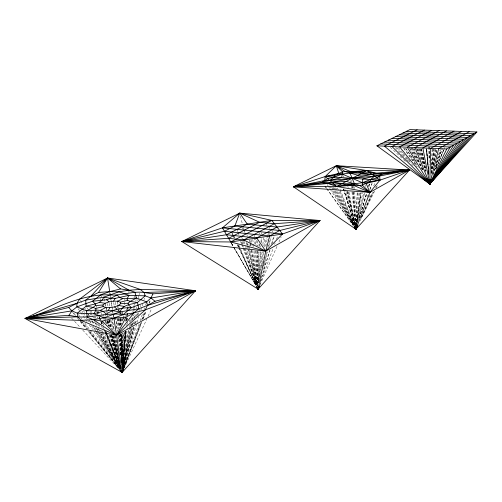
<?xml version="1.0" encoding="UTF-8"?>
<svg xmlns="http://www.w3.org/2000/svg" width="502" height="502" viewBox="0 0 502 502"><rect width="100%" height="100%" fill="white"/><g stroke="black" fill="none" stroke-linecap="round" stroke-linejoin="round"><path stroke-width="0.38" stroke-dasharray="2.51 1.88" d="M122.224 364.634L122.488 333.554M122.595 321.123L122.613 318.789M122.651 314.126L122.676 311.02M122.293 364.603L122.821 333.403M123.04 320.144L123.122 315.463M258.932 251.816L258.241 282.921L258.963 251.853M259.051 246.369L259.139 242.485M259.088 246.413L259.164 243.307M259.377 233.988L259.415 232.432M123.373 333.529L122.356 366.184L123.442 332.813M123.837 318.757L123.931 315.645M124.276 304.758L124.446 299.317M123.894 318.839L123.994 315.739M356.056 226.107L357.154 192.787M356.069 226.082L357.298 192.467M258.48 282.94L260.387 251.929M260.676 247.279L260.77 245.729M261.009 241.851L261.203 238.751M261.486 234.101L261.58 232.552M125.167 332.111L122.45 368.531L124.879 332.086M125.607 321.224L125.713 319.674M125.92 316.574L126.027 315.024M126.341 310.368L126.448 308.818M122.425 368.518L124.929 331.991M258.712 280.543L260.764 251.609M261.379 243.006L261.711 238.312M431.067 165.315L431.507 159.084M431.726 155.965L432.216 148.956M125.977 321.261L126.09 319.711M125.619 331.32L122.488 368.531L125.952 331.264M126.077 325.892L126.203 324.342M126.529 320.464L126.661 318.914M126.924 315.814L127.182 312.715M128.882 292.559L129.014 291.009M356.213 226.082L359.03 192.492M125.713 331.194L122.494 368.518L125.789 331.157M126.648 320.307L127.32 312.533M127.59 309.42L127.853 306.308M126.749 320.263L127.088 316.373M127.157 315.595L127.433 312.482M127.709 309.37L127.979 306.258M126.95 320.395L127.163 318.067M127.954 309.527L128.236 306.421M431.124 169.262L433.006 149.088M122.519 368.543L126.002 331.427M127.088 319.83L127.232 318.287M259.001 280.656L262.119 251.339M262.86 244.392L263.594 237.452M356.294 226.088L359.972 192.567M122.595 368.543L127.238 327.624M127.59 324.537L127.847 322.221M431.092 172.45L433.766 149.332M431.067 173.234L433.979 149.376M259.647 277.6L259.954 275.291M260.061 274.525L263.148 251.446M263.87 246.055L265.006 237.597M266.656 225.285L266.863 223.748M356.69 223.804L360.894 192.906M360.963 192.768L356.696 223.779L361.145 192.818M431.262 173.215L434.6 149.332M128.299 329.971L122.72 368.55L129.29 327.68M129.409 322.259L129.748 319.943M261.486 267.685L261.969 264.623M262.088 263.851L264.021 251.596M264.749 246.997L266.198 237.804M129.409 326.909L129.66 325.371M130.15 322.284L130.765 318.431M134.084 297.611L134.329 296.067M431.569 173.253L435.604 149.439M431.62 173.328L435.749 149.696M122.839 368.562L130.162 327.084M130.294 326.313L130.702 324.01M131.248 320.935L131.926 317.095M132.873 311.717L133.281 309.414M133.419 308.648L133.821 306.339M133.959 305.574L134.229 304.036M265.878 246.231L267.823 235.507M267.961 234.741L268.237 233.21M269.072 228.611L269.354 227.08M356.947 223.879L362.77 192.655M130.84 327.191L122.896 368.575L130.771 328.873M130.984 326.425L131.424 324.123M132.164 320.295L133.193 314.93M133.927 311.096L134.367 308.799M134.517 308.027L134.956 305.731M135.841 301.131L136.136 299.6M131.373 325.817L131.825 323.526M132.584 319.711L133.488 315.124M268.947 234.923L269.248 233.399M433.477 165.698L436.734 149.684M433.521 165.704L436.822 149.69M131.794 328.245L122.99 368.6L131.806 328.352M132.459 325.202L133.124 322.158M133.789 319.109L134.787 314.541M136.117 308.454L136.45 306.929M137.774 300.842L138.276 298.558M138.439 297.793L138.941 295.509M139.104 294.749L139.437 293.224M132.472 325.315L133.137 322.278M133.965 318.475L134.8 314.679M357.48 222.336L364.101 192.561M365.456 186.449L365.795 184.924M123.046 368.625L132.616 327.819M133.501 324.041L134.21 321.016M135.094 317.239L135.979 313.461M263.475 266.292L264.014 264.002M264.19 263.243L266.882 251.816M267.955 247.248L270.107 238.105M357.964 220.905L364.722 192.975M262.841 270.12L267.397 251.853M268.909 245.767L271.187 236.637M272.322 232.068L272.705 230.543M133.727 326.953L123.122 368.619L134.021 326.959M134.498 323.922L135.27 320.891M136.425 316.342L137.197 313.317M134.812 323.928L135.804 320.138M136.99 315.595L137.579 313.323M123.197 368.637L134.793 326.425M135.628 323.413L136.663 319.642M137.906 315.118L138.941 311.353M139.148 310.6L139.976 307.582M140.183 306.829L140.598 305.323M359.269 217.943L366.573 193.163M368.568 186.399L369.234 184.146M260.318 281.685L269.63 250.372M271.4 244.411L273.841 236.21M359.25 218.081L366.51 193.609M368.706 186.192L369.365 183.97M123.285 368.65L138.841 316.856M140.867 310.098L142.675 304.093M144.024 299.587L144.476 298.088M436.006 163.232L440.022 149.878M260.381 281.66L270.195 249.494M272.021 243.514L274.073 236.781M359.376 218.025L366.912 193.421M368.964 186.713L369.88 183.732M434.945 167.549L440.618 149.602M434.174 170.818L441.051 150.311M123.693 367.997L138.778 324.643M140.058 320.966L142.612 313.618M144.149 309.207L144.658 307.739M145.68 304.802L146.195 303.333M367.282 196.765L367.797 195.291M369.855 189.392L371.913 183.5M433.094 174.426L442.08 148.642M370.03 189.43L372.114 183.537M433.176 174.439L442.406 148.692M259.722 284.741L273.239 248.088M274.594 244.424L275.134 242.962M276.483 239.291L277.838 235.626M140.485 322.943L123.774 368.041L140.842 322.899M141.564 320.031L144.526 312.031M142.217 319.259L144.965 311.98M141.363 322.805L123.856 368.029L141.828 322.215M142.775 319.159L145.881 311.133M148.987 303.108L150.117 300.19M143.252 318.575L146.389 310.575M149.238 303.302L150.663 299.663M435.88 168.992L444.64 147.55M444.201 148.743L435.943 168.892L444.232 148.755M369.001 197.455L370.489 193.847M373.752 185.909L375.232 182.301M259.998 284.847L277.098 246.193M278.999 241.895L281.214 236.888M361.321 217.153L372.384 192.335M361.44 217.128L363.053 213.576M363.379 212.861L372.415 192.963M124.132 368.135L146.81 319.046M148.128 316.204L151.742 308.379M361.283 217.956L373.946 191.231M375.609 187.71L376.28 186.305M360.066 220.792L374.818 190.647M376.193 187.842L377.56 185.037M390.305 147.35L402.886 159.034M403.457 159.567L405.741 161.694M395.344 147.588L401.795 154.415M402.334 154.98L406.099 158.965M406.633 159.536L408.785 161.813M71.61 318.174L80.125 327.304M82.786 330.159L118.968 368.983M396.731 147.563L414.024 166.651M398.287 147.519L402.855 152.815M403.363 153.405L407.931 158.701M408.44 159.291L410.467 161.644M72.602 312.288L75.576 315.896M77.559 318.299L85.491 327.919M88.459 331.527L119.187 368.801L88.653 331.37M73.876 313.267L75.846 315.676M80.276 321.111L86.683 328.954M81.129 321.129L87.48 329.061M89.431 331.508L119.231 368.744M82.121 321.644L87.913 328.979M89.839 331.427L119.263 368.738M78.237 314.434L82.021 319.416M84.851 323.156L119.325 368.669M403.627 148.316L416.917 166.476M324.813 186.098L326.187 187.999M326.645 188.633L353.201 225.404L326.833 188.608M403.903 147.952L417.055 166.294M325.014 186.066L326.375 187.974M78.23 308.812L87.11 321.656M89.325 324.869L92.431 329.368M94.207 331.935L119.94 369.196M405.503 148.115L418.492 167.342M405.923 148.385L415.455 162.629M81.989 311.165L82.843 312.47M83.269 313.122L85.409 316.379M85.836 317.032L87.116 318.983M87.543 319.636L89.249 322.24M91.389 325.497L94.382 330.059M96.089 332.663L120.022 369.146M327.222 184.523L328.07 185.834M328.49 186.493L329.758 188.463M330.178 189.122L353.414 225.266M89.281 320.533L91.364 323.815M93.027 326.444L120.078 369.121L93.234 326.269M83.313 310.449L84.556 312.426M89.513 320.339L91.577 323.633M329.619 186.148L330.831 188.131M332.456 190.785L353.521 225.235M87.668 314.836L88.471 316.172M91.282 320.86L93.284 324.21M95.292 327.555L120.154 369.058L99.434 333.159M331.527 187.34L353.59 225.153M231.441 243.344L255.75 285.098L234.647 248.716M231.516 243.326L234.252 248.038M231.554 243.476L255.756 285.111M80.42 300.503L82.391 303.892M84.756 307.964L85.541 309.32M88.296 314.07L89.086 315.425M92.236 320.853L94.207 324.242M96.566 328.314L98.141 331.025M98.536 331.709L120.191 369.014M88.459 314.214L89.243 315.57M92.374 320.979L94.338 324.361M96.685 328.421L97.865 330.454M409.544 148.31L415.643 159.084M332.619 187.516L353.653 225.109M409.701 147.795L417.645 162.14M94.269 321.625L96.528 325.742M98.041 328.484L99.17 330.542M100.676 333.29L120.273 368.976M86.84 307.588L87.58 308.95M89.814 313.047L91.301 315.777M95.016 322.598L96.88 326.011M98.367 328.741L99.478 330.787M100.965 333.516L120.298 368.995L101.906 333.886M333.472 187.346L353.741 225.091M410.906 148.19L422.502 170.228M89.977 311.184L90.699 312.558M91.063 313.248L92.142 315.312M92.506 316.003L93.592 318.061M96.12 322.88L97.934 326.319M99.741 329.758L100.463 331.132M334.702 187.804L353.828 225.065M411.427 147.977L422.703 170.147M91.301 311.253L92.004 312.639M94.106 316.812L94.809 318.199M97.614 323.759L99.365 327.235M100.77 330.015L101.473 331.408M101.818 332.098L120.405 368.932M335.788 187.71L353.897 224.99M412.355 148.071L422.929 169.914M95.173 316.567L95.844 317.967M98.881 324.248L100.231 327.04M101.919 330.529L102.59 331.922M102.929 332.619L120.474 368.914M412.675 147.839L423.054 169.82M231.999 233.53L232.664 234.936M232.991 235.645L233.982 237.753M237.289 244.794L238.281 246.902M238.607 247.612L256.12 284.916M232.112 232.733L233.091 234.854M233.411 235.557L234.39 237.672M237.634 244.725L256.152 284.91L239.416 247.693M337.3 187.855L354.023 224.927M234.265 236.26L234.905 237.684M238.13 244.832L239.096 246.978M97.288 316.687L97.921 318.117M101.429 325.974L102.389 328.113M105.257 334.545L120.568 368.832M414.206 148.994L419.283 160.427M414.012 148.397L414.646 149.822M238.965 245.566L240.22 248.427M240.533 249.143L256.221 284.854M340.023 191.387L354.148 224.927M97.501 313.725L101.824 324.097M103.217 327.323L103.952 329.143M104.253 329.864L105.163 332.029M105.47 332.751L120.355 368.11L105.075 331.433M96.679 311.303L97.877 314.177M99.076 317.057L100.877 321.368M101.178 322.083L101.774 323.526M96.911 311.347L98.097 314.221M99.289 317.095L101.962 323.558M105.225 331.458L120.38 368.098M98.524 315.2L99.421 317.371M99.716 318.099L102.113 323.89M104.504 329.682L105.702 332.581M106.004 333.303L120.367 368.06L106.449 333.165M97.721 311.365L98.881 314.271M101.504 320.816L103.249 325.171M340.143 189.618L354.512 225.611M96.146 306.076L96.717 307.538M98.147 311.184L99.289 314.095M102.722 322.842L103.575 325.032M106.148 331.59L107.008 333.774M107.296 334.508L120.442 368.035M106.418 331.985L120.474 368.073M416.553 148.423L418.706 154.233M240.546 241.406L241.355 243.608M241.625 244.342L242.704 247.279M242.974 248.013L256.478 284.734M416.905 148.711L419.314 155.331M420.381 158.268L420.921 159.743M237.283 230.092L237.804 231.573M238.061 232.307L239.103 235.262M241.443 241.901L242.228 244.116M242.485 244.857L243.526 247.806M243.79 248.546L256.541 284.716M101.373 313.235L102.483 316.235M102.672 316.938L103.519 319.19M109.172 335.424L120.605 367.972M417.614 148.812L423.18 164.945M242.202 241.707L242.943 243.928M244.436 248.377L256.61 284.697M104.83 320.038L105.803 322.987M109.712 334.79L120.449 367.244M103.28 314.29L104.008 316.524M104.253 317.27L106.43 323.978M110.057 335.154L120.467 367.188M418.298 148.623L425.696 171.477M241.707 237.088L243.815 243.784M245.221 248.245L256.698 284.678M343.475 188.921L354.795 225.48L343.613 189.053M105.037 317.32L107.353 324.763M110.591 335.185L120.543 367.194M343.468 188.884L354.795 225.473M418.963 148.799L425.853 171.27M100.325 298.426L100.764 299.92M107.158 321.587L108.263 325.327M111.13 335.041L120.392 366.429M244.21 241.462L245.516 245.93M245.729 246.677L256.798 284.672M105.558 314.798L105.991 316.291M107.284 320.778L108.796 326.018M111.381 334.997L120.436 366.422M419.578 148.611L426.072 171.201M107.453 320.734L108.947 325.974L107.491 320.772M111.5 334.959L120.455 366.416L112.103 335.424M111.532 334.991L120.461 366.422L111.984 335.355M344.761 188.827L354.914 225.467M108.037 320.985L109.492 326.281M101.222 295.427L101.63 296.933M107.999 320.332L110.051 327.875M420.306 148.918L426.135 170.567M420.764 148.711L426.116 169.739M242.372 227.469L242.755 228.975M246.206 242.51L246.783 244.769M246.971 245.522L247.549 247.775M247.743 248.528L256.949 284.628M106.474 310.562L107.045 312.821M107.24 313.574L107.811 315.84M108.959 320.364L110.873 327.906M112.787 335.449L119.865 363.354M105.483 304.814L105.859 306.333M106.047 307.092L107.359 312.407M109.229 320.006L111.482 329.117M113.163 335.951L119.909 363.291L113.251 335.932M346.637 191.45L355.021 225.436M104.159 298.696L106.945 310.098M109.354 319.975L111.582 329.092M421.165 148.636L424.817 163.69M240.471 216.161L242.309 223.767M243.225 227.569L244.33 232.131M246.896 242.773L247.448 245.051M248.735 250.372L256.999 284.578M421.58 148.918L424.246 160.358M343.487 175.675L343.839 177.181M347.177 191.507L355.071 225.436M244.599 230.87L244.945 232.388M247.58 243.734L247.932 245.252M248.107 246.005L248.628 248.277M248.804 249.036L257.4 286.115M110.289 319.73L112.523 329.651M113.904 335.763L119.238 359.426M119.407 360.191L119.922 362.482M347.535 191.13L355.278 226.164M107.453 303.578L108.106 306.634M111.049 320.401L113.17 330.347M114.318 335.7L118.566 355.579M118.729 356.345L119.219 358.641M246.877 234.352L247.185 235.877M248.904 244.248L249.212 245.767M249.368 246.532L257.476 286.096M348.413 192.015L355.334 226.17M111.751 317.571L114.356 331.282M115.222 335.851L117.97 350.321M118.114 351.08L118.547 353.364M347.855 186.154L348.143 187.692M349.009 192.304L355.372 226.132M109.273 303.415L109.85 306.484M111.996 317.979L114.431 331.013M115.291 335.612L117.292 346.342M117.437 347.108L118.008 350.176M118.152 350.942L118.579 353.245M249.601 240.213L250.002 242.51M250.134 243.275L250.667 246.331M251.326 250.153L257.57 286.084L251.596 250.128M249.94 240.182L250.322 242.479M250.448 243.244L250.962 246.3M109.825 292.697L112.937 312.821M109.838 292.402L110.076 293.946M110.195 294.712L112.504 309.64M112.561 310.098L113.038 313.173M113.628 317.019L113.151 313.731L113.69 316.85M251.257 239.799L251.684 242.88M251.791 243.652L252.224 246.733M252.757 250.592L257.67 286.058M113.772 302.687L114.243 306.559M115.542 317.408L117.129 330.573M117.964 337.545L118.152 339.095M115.705 316.925L117.412 331.565M117.945 336.189L118.309 339.27M118.397 340.042L118.754 343.123M350.76 180.701L350.929 182.239M351.337 186.085L351.588 188.401M351.996 192.247L355.623 226.126M252.801 239.429L253.215 243.313M253.297 244.085L253.629 247.197M254.043 251.075L257.771 286.033M426.229 148.586L428.833 174.765L426.311 148.523M426.424 148.542L428.884 174.752L426.568 148.686M115.529 302.273L115.824 305.392M117.073 318.638L118.177 330.329M118.623 335.003L120.242 352.147M120.317 352.925L120.612 356.043M426.763 149.056L428.953 174.683M351.751 180.243L351.883 181.799M352.285 186.462L352.417 188.018M352.749 191.902L355.686 226.101L353.188 192.184M117.763 318.506L118.591 328.659M119.099 334.909L120.888 356.784M120.951 357.562L121.139 359.909M352.73 186.016L352.9 188.332M254.345 235.168L254.451 236.731M254.508 237.515L254.997 244.556M255.43 250.812L257.884 286.014M117.418 300.516L117.675 304.425M117.725 305.203L118.083 310.675M118.604 318.488L119.219 327.862M119.683 334.897L121.333 359.903L119.809 334.878M117.794 302.819L117.895 304.381M117.945 305.166L118.284 310.638M118.773 318.456L119.313 327.059M353.395 186.035L353.533 188.344M353.759 192.203L355.767 226.126M118.616 308.579L118.748 310.914M119.175 318.701L119.652 327.26M120.041 334.269L121.465 359.953M255.28 237.239L255.7 244.982M256.033 251.182L257.89 285.268M119.564 308.241L119.658 310.587M119.689 311.365L119.783 313.719M119.972 318.412L120.292 326.237M120.605 334.062L121.653 359.884M121.685 360.668L121.842 364.584M120.298 318.883L120.518 325.089M120.813 333.617L121.892 364.647M354.569 186.964L354.619 188.532M354.719 191.657L355.849 226.082M120.624 318.657L120.8 324.888M121.045 333.453L121.936 364.615L121.415 334.181M428.727 146.822L429.216 164.637M120.518 312.344L120.555 313.907M120.687 318.588L120.856 324.825M121.114 334.188L121.948 364.609L121.246 334.175M256.811 240.301L256.955 245.729M257.093 251.157L257.934 282.94M120.725 312.326L120.762 313.888M120.875 318.569L121.02 324.813M120.988 312.338L121.02 313.901M121.107 318.582L121.214 324.041M429.091 146.791L429.298 158.419M257.219 240.709L257.319 246.175M257.4 250.862L257.984 282.89M429.53 146.866L429.599 158.475M122.011 312.194L122.011 313.756M122.024 318.45L122.03 321.575M122.061 333.309L122.143 364.584"/><path stroke-width="0.75" d="M120.675 370.601L122.162 372.409L122.174 370.852L122.162 372.409L25.1 318.456L107.547 277.995L195.498 290.765L122.162 372.409L120.028 370.125M423.707 179.057L429.75 184.002L476.9 131.988L409.939 129.591L376.908 145.806L429.75 184.002L429.775 181.655M258.135 287.59L258.103 289.139L181.837 241.537L239.736 213.124L319.987 220.522L258.103 289.139L257.319 287.797M417.137 129.849L384.4 146.145L429.75 184.002L430.735 148.272L461.583 131.436M120.681 370.595L122.162 372.409L122.212 370.852M293.425 186.775L324.687 180.576L329.789 180.482L374.486 176.127L379.656 176.026L409.475 170.034L375.766 173.228L372.107 174.382L331.866 182.282L328.001 183.494L293.425 186.775L322.064 182.295L324.687 180.576L325.227 176.535L336.302 165.729L345.106 171.546L349.938 172.995L362.111 173.083L369.66 172.594L381.137 173.774L381.94 174.351L379.656 176.026L379.964 180.124L369.886 192.366L353.352 185.263L336.654 186.43L293.425 186.775L322.736 182.897L331.866 182.282L341.856 183.701L346.192 185.043L359.62 185.458L362.249 185.075L366.134 183.399L379.964 180.124L409.475 170.034L381.137 173.774L372.107 174.382L362.111 173.083L357.844 171.866L345.106 171.546L342.615 171.904L338.812 173.441L325.227 176.535L293.425 186.775L369.886 192.366L409.475 170.034L381.94 174.351L362.783 179.001L362.249 185.075L369.886 192.366L355.949 229.207L293.425 186.775L336.302 165.729L409.475 170.034L355.949 229.207L354.575 227.306M119.746 369.346L122.162 372.409L122.262 370.852L122.162 372.409L120.204 369.961M120.744 370.539L122.162 372.409L122.319 370.074M426.895 181.347L429.75 184.002L429.863 182.446M123.473 369.56L122.162 372.409L121.333 371.085L122.162 372.409L122.287 370.852L122.162 372.409L121.271 371.122M354.13 226.672L355.949 229.207L356.15 226.866M121.377 371.053L122.162 372.409L123.009 370.219L122.162 372.409L121.371 371.047L122.162 372.409L122.293 370.852L122.162 372.409L120.913 370.438M424.705 179.17L429.75 184.002L429.894 182.452M121.026 370.344L122.162 372.409L122.306 370.859M121.459 371.016L122.162 372.409L122.337 370.859L122.162 372.409L121.415 371.041L122.162 372.409L123.26 369.491M329.789 180.482L334.018 177.112L334.395 175.223L338.812 173.441L342.351 174.081L362.35 182.69L366.134 183.399L369.886 192.366L359.62 185.458L354.462 183.839L341.856 183.701L334.075 184.196L322.736 182.897L322.064 182.295L341.655 177.614L342.615 171.904L336.302 165.729L366.893 170.573L375.766 173.228M424.391 130.112L391.955 146.496L429.75 184.002L430.314 179.39M354.682 227.237L355.949 229.207L356.163 227.657M354.33 226.559L355.949 229.207L356.282 226.885M256.145 285.77L258.103 289.139L258.379 287.608L258.103 289.139L256.917 287.106M122.927 370.2L122.162 372.409L121.566 370.972L122.162 372.409L122.406 370.865L122.162 372.409L121.484 371.009L122.162 372.409L123.505 368.769M427.604 181.73L429.75 184.002L430.013 182.471M121.315 370.238L122.162 372.409L122.576 370.896L122.162 372.409L121.591 370.947L122.162 372.409L122.457 370.871M122.752 370.131L122.162 372.409L121.672 370.928L122.162 372.409L122.613 370.112M258.404 287.615L258.103 289.139L257.438 287.734L258.103 289.139L259.685 285.563M427.133 181.115L429.75 184.002L430.063 182.477M425.69 179.296L429.75 184.002L430.22 181.718M258.593 286.862L258.103 289.139L257.457 287.715M121.817 370.878L122.162 372.409L122.494 370.884L122.162 372.409L121.697 370.915L122.162 372.409L122.544 370.89M358.008 225.003L355.949 229.207L355.184 227.839L355.949 229.207L356.458 226.917M152.941 293.846L150.964 298.006L146.703 301.859L131.53 307.6L123.134 314.685C107.779 312.075 92.958 318.161 77.71 316.856L25.1 318.456L68.642 307.481L76.856 303.346L79.636 299.148L107.547 277.995L140.271 289.422L144.118 292.509L152.941 293.846L195.498 290.765L147.437 305.429L138.765 308.78L133.94 312.834L125.946 317.226L113.923 318.08L104.096 317.822L93.14 319.567L81.155 320.42L25.1 318.456C53.268 310.845 80.201 293.4 110.239 294.912C121.666 295.985 132.666 290.777 144.118 292.509L195.498 290.765L116.659 335.254L25.1 318.456L76.856 303.346L85.691 300.133L90.743 296.375L98.561 292.446L109.718 291.637L118.899 291.806L129.077 290.231L140.271 289.422L195.498 290.765L145.335 309.847L133.94 312.834L123.134 314.685L113.923 318.08L122.162 372.409L121.93 370.878L122.162 372.409L122.689 370.137M428.758 182.803L429.75 184.002L430.114 182.483M355.215 227.833L355.949 229.207L356.313 227.701M431.707 130.369L399.573 146.841L429.75 184.002L438.704 148.636L469.207 131.712M279.727 230.5L234.873 225.982L224.432 231.259L181.837 241.537L230.738 241.977L282.482 234.02L319.987 220.522L271.846 220.416L222.424 227.858L181.837 241.537L265.746 251.125L319.987 220.522L279.727 230.5L269.649 235.996L265.746 251.125L258.103 289.139L257.162 287M427.917 181.498L429.75 184.002L430.145 182.496L429.75 184.002L428.313 182.17M354.889 227.136L355.949 229.207L356.395 227.707M354.927 227.099L355.949 229.207L356.608 226.986M426.286 178.875L429.75 184.002L430.201 182.521L429.75 184.002L428.846 182.741M354.343 225.643L355.949 229.207L356.633 226.973M406.457 131.304L473.725 133.777L429.75 184.002L428.928 182.672L429.75 184.002L431.224 179.609M355.378 227.77L355.949 229.207L356.721 226.998L355.949 229.207L355.347 227.782M428.526 182.013L429.75 184.002L430.264 182.533M439.087 130.633L407.26 147.193L429.75 184.002L430.277 182.533M258.913 286.943L258.103 289.139L257.582 287.665L258.103 289.139L258.787 286.899L258.103 289.139L257.633 287.652M234.873 225.982L239.736 213.124L271.846 220.416L282.482 234.02L265.746 251.125L230.738 241.977L222.424 227.858L239.736 213.124L259.584 222.26L274.412 223.697L319.987 220.522L277.041 227.055L247.26 224.118L226.484 234.748L181.837 241.537L228.586 238.318L243.777 239.969L265.746 251.125L256.748 237.979L226.484 234.748M428.99 182.659L429.75 184.002L431.5 179.716M428.237 181.272L429.75 184.002L430.929 181.128M355.259 226.973L355.949 229.207L357.135 226.32M402.93 133.036L470.512 135.59L429.75 184.002L429.084 182.584L429.75 184.002L430.641 181.849M355.535 227.713L355.949 229.207L357.217 226.371M355.447 226.923L355.949 229.207L356.922 227.073M427.365 179.076L429.75 184.002L430.722 181.893M428.802 181.862L429.75 184.002L431.061 181.191M355.642 227.688L355.949 229.207L357.286 226.396M429.16 182.565L429.75 184.002L432.071 179.114M147.437 305.429L145.335 309.847L116.659 335.254L81.155 320.42L77.71 316.856L68.95 315.319L25.1 318.456L71.899 310.851L76.9 306.885L92.481 301.238L106.637 299.757L110.779 298.288L117.054 295.044L120.022 297.623L122.783 298.59L127.125 298.74L136.425 298.069L146.703 301.859L147.437 305.429L155.024 301.263L195.498 290.765L150.964 298.006L145.153 295.835L128.939 295.358L115.159 298.376L110.779 298.288L103.788 297.178L85.691 300.133L86.093 306.22L77.295 313.185L77.71 316.856M446.523 130.903L415.016 147.55L429.75 184.002L446.742 149.006L476.9 131.988M125.946 317.226L116.659 335.254L93.14 319.567L87.197 317.251L86.501 310.832L76.9 306.885L76.856 303.346M428.677 181.103L429.75 184.002L431.174 181.247M429.248 182.54L429.75 184.002L432.304 179.208M428.451 179.484L429.75 184.002L450.275 147.004L380.773 143.905M399.36 134.787L467.249 137.429L429.75 184.002L429.367 182.502L429.75 184.002L431.274 181.297M68.642 307.481L71.899 310.851L77.295 313.185L93.824 313.775L103.186 311.359L108.225 310.569L109.869 307.67L114.544 306.91L118.441 305.467L120.518 303.748L128.123 303.195L130.213 301.376L136.425 298.069L134.944 292.214L129.077 290.231L120.53 288.939L109.718 291.637L101.015 294.668L92.481 301.238L95.286 303.892L95.393 305.555L93.14 307.4L86.501 310.832C92.977 310.82 101.599 307.801 106.167 314.183C113.621 308.981 122.657 307.701 131.53 307.6L128.38 304.865L128.123 303.195M95.393 305.555L102.979 305.009L105.106 303.296L108.99 301.884L113.59 301.137L115.159 298.376M454.021 131.166L422.841 147.908L429.75 184.002L432.9 178.63M429.335 181.724L429.75 184.002L431.764 180.676M429.48 182.471L429.75 184.002L453.764 145.04L384.588 142.035M98.561 292.446L107.547 277.995L129.077 290.231M395.739 136.563L463.948 139.292L429.75 184.002L429.612 182.471L429.75 184.002L433.101 178.725M68.95 315.319L71.899 310.851M429.354 179.346L429.75 184.002L457.209 143.095L388.353 140.19M429.743 182.458L429.75 184.002L433.659 178.235M434.45 177.777L429.75 184.002L433.828 178.323M429.75 184.002L460.598 141.181L392.068 138.364M133.94 312.834L116.659 335.254L102.201 321.154L93.14 319.567M353.352 185.263L354.462 183.839L349.938 172.995L351.017 171.697L366.893 170.573L409.475 170.034M90.743 296.375L107.547 277.995L120.53 288.939M374.486 176.127L370.683 179.515L362.35 182.69M108.225 310.569L112.749 310.675L120.06 311.899L138.765 308.78L137.46 302.524C131.355 304.532 122.35 304.476 120.06 311.899L104.096 317.822L93.824 313.775L96.001 310.148L95.725 308.473L93.14 307.4L86.093 306.22C92.224 304.199 101.078 304.344 103.788 297.178L118.899 291.806L128.939 295.358L127.125 298.74L127.539 300.34L130.213 301.376L137.46 302.524L145.153 295.835L144.118 292.509M379.656 176.026L377.015 177.972L370.683 179.515L370.564 181.492L366.134 183.399M324.687 180.576L327.643 178.63L334.018 177.112L342.351 174.081M256.748 237.979L277.041 227.055M243.777 239.969L274.412 223.697M100.413 310.324L105.709 307.544L109.869 307.67M113.59 301.137L117.7 301.256L122.783 298.59M230.738 241.977L271.846 220.416M366.893 170.573L325.227 176.535L336.654 186.43L366.893 170.573L379.964 180.124L336.654 186.43L328.001 183.494M228.586 238.318L259.584 222.26M102.201 321.154L113.923 318.08M95.725 308.473L103.186 306.565L105.709 307.544M117.7 301.256L120.235 302.204L127.539 300.34M372.107 174.382L357.932 175.273L349.938 172.995M331.866 182.282L346.261 181.391L354.462 183.839M376.908 145.806L446.742 149.006M325.227 176.535L379.964 180.124M222.424 227.858L282.482 234.02M224.432 231.259L269.649 235.996M99.409 302.367L105.106 303.296M118.441 305.467L124.295 306.421M336.654 186.43L369.886 192.366M351.017 171.697L336.302 165.729L338.812 173.441M150.964 298.006L155.024 301.263M106.637 299.757L108.99 301.884M114.544 306.91L116.997 309.132M239.736 213.124L247.26 224.118M257.451 286.906L258.103 289.139L258.48 287.621L258.103 289.139L257.99 287.577M120.235 302.204L120.518 303.748M107.547 277.995L109.718 291.637M102.979 305.009L103.186 306.565M121.98 370.865L122.162 372.409M355.836 227.663L355.949 229.207L355.899 227.644M355.811 226.898L355.949 229.207M258.197 287.59L258.103 289.139L258.21 287.577"/></g></svg>
